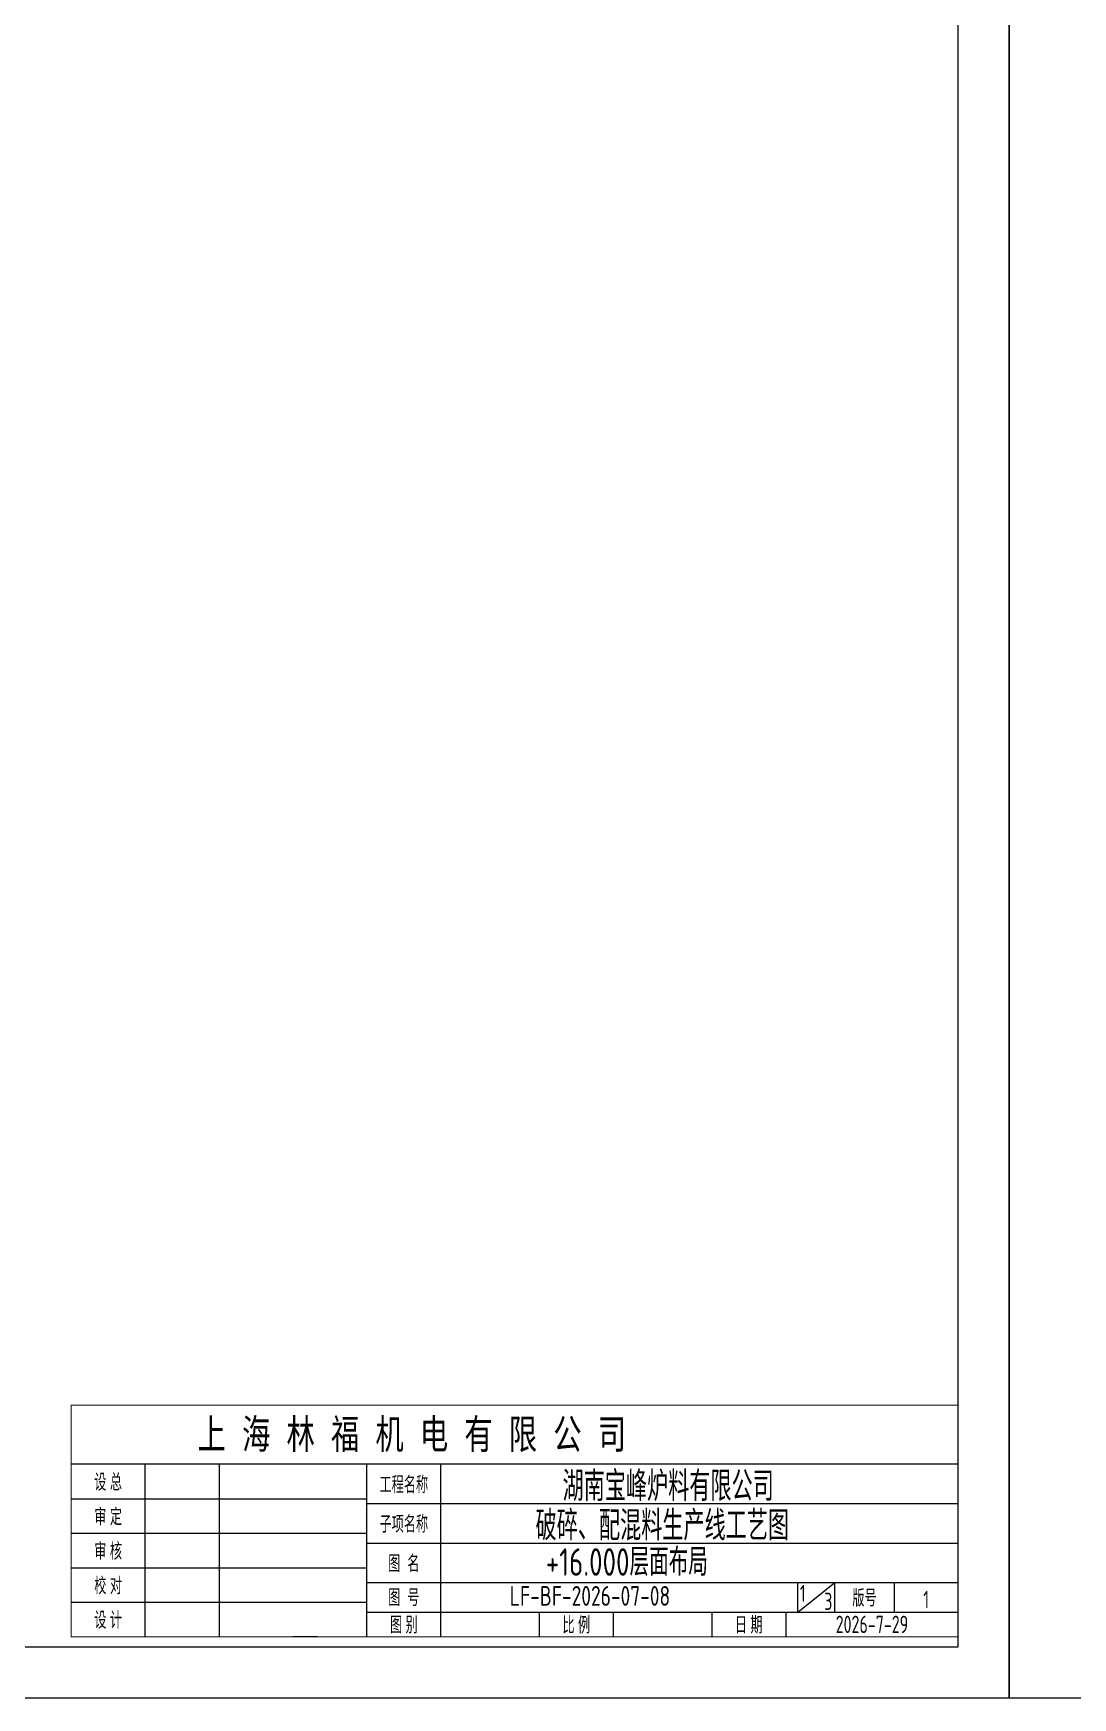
# Model space of a CAD drawing. Header units: millimetres. Extents: x 163705 to 1616509, y 81827 to 302547.
# Drawn here: x 1398657 to 1422393, y 114945 to 152950 of the extents above; entities that cross this region are included whole.
import ezdxf
from ezdxf.enums import TextEntityAlignment as Align

# ---------------------------------------------------------------- set-up
doc = ezdxf.new("R2010")
doc.units = ezdxf.units.MM
doc.header["$LTSCALE"] = 10
for name, color, linetype, lineweight in [('1-图框层', 7, 'Continuous', 0), ('1-文本', 4, 'Continuous', 0), ('1-设备轮廓', 2, 'Continuous', 18)]:
    doc.layers.add(name, color=color, linetype=linetype, lineweight=lineweight)
doc.styles.add('CGY_HZ', font='tssdeng.shx', dxfattribs={"width": 0.75, "bigfont": 'tssdchn.shx'})
doc.styles.add('GY', font='arial.ttf', dxfattribs={"width": 0.6})
doc.styles.add('gy2', font='tssdeng.shx', dxfattribs={"width": 0.7, "bigfont": 'tssdchn.shx'})
doc.styles.add('基础标注', font='arial.ttf', dxfattribs={"width": 0.7})

# ---------------------------------------------------------------- blocks, each defined once
blk = doc.blocks.new('标题栏')
at = {"layer": '1-图框层', "ltscale": 0.8}
for p, q in [((-11953, 2690), (0, 2690)), ((-11953, 1893), (0, 1893)), ((-3243, 498), (-2490, 1096)), ((-3243, 498), (-3243, 1096))]:
    blk.add_line(p, q, dxfattribs=at)
at = {"layer": '1-图框层'}
blk.add_line((-12950, 0), (-13448, 0), dxfattribs=at)
at = {"layer": '1-图框层', "ltscale": 0.8, "const_width": 20}
blk.add_lwpolyline([(0, 4682), (-17930, 4682), (-17930, 0), (0, 0)], close=True, dxfattribs=at)
at = {"layer": '1-图框层', "ltscale": 0.8}
for points in [[(0, 3486), (-17930, 3486)], [(-16436, 0), (-16436, 3486)], [(-14942, 3486), (-14942, 0)], [(-11953, 0), (-11953, 3486)], [(-10459, 0), (-10459, 3486)], [(-17930, 2789), (-11953, 2789)], [(-17930, 2092), (-11953, 2092)], [(-17930, 1395), (-11953, 1395)], [(-11953, 1096), (0, 1096)], [(-2490, 498), (-2490, 1096)], [(-1295, 1096), (-1295, 498)], [(-17930, 697), (-11953, 697)], [(-11953, 498), (0, 498)], [(-8467, 498), (-8467, 0)], [(-6973, 498), (-6973, 0)], [(-4981, 498), (-4981, 0)], [(-3486, 498), (-3486, 0)]]:
    blk.add_lwpolyline(points, dxfattribs=at)
at = {"layer": '1-文本', "style": '基础标注', "width": 0.7}
blk.add_text('上  海  林  福  机  电  有  限  公  司', height=600, dxfattribs=at).set_placement((-15376, 3796))
at = {"layer": '1-文本', "ltscale": 0.8, "style": 'CGY_HZ', "width": 0.75}
for s, height, p in [('           湖南宝峰炉料有限公司', 599.5, (-11000, 2743, 13)), ('         破碎、配混料生产线工艺图', 599.5, (-11000, 1946, 13)), ('LF-BF-2026-07-08', 400, (-9064, 624, 13))]:
    blk.add_text(s, height=height, dxfattribs=at).set_placement(p)
at = {"layer": '1-文本', "ltscale": 0.8}
for s, height, style, width, p in [('设 总', 300, 'GY', 0.6, (-17183, 3138)), ('工程名称', 300, 'GY', 0.6, (-11206, 3088)), ('审 定', 300, 'GY', 0.6, (-17183, 2440)), ('子项名称', 300, 'GY', 0.6, (-11206, 2291)), ('审 核', 300, 'GY', 0.6, (-17183, 1743)), ('图  名', 300, 'GY', 0.6, (-11206, 1494)), ('校 对', 300, 'GY', 0.6, (-17183, 1046)), ('图  号', 300, 'GY', 0.6, (-11206, 797)), ('3', 351, 'gy2', 0.7, (-2625, 716)), ('版号', 300, 'GY', 0.6, (-1893, 797)), ('1', 351, 'gy2', 0.7, (-647, 750)), ('设 计', 300, 'GY', 0.6, (-17183, 349)), ('图 别', 300, 'GY', 0.6, (-11206, 249)), ('比 例', 300, 'GY', 0.6, (-7720, 249)), ('日 期', 300, 'GY', 0.6, (-4234, 249)), ('2026-7-29', 351, 'gy2', 0.7, (-1743, 249))]:
    blk.add_text(s, height=height, dxfattribs=dict(at, style=style, width=width)).set_placement(p, align=Align.MIDDLE)

msp = doc.modelspace()

# ---------------------------------------------------------------- linework, layer by layer
at = {"layer": '1-图框层'}
for points in [[(1420939.299, 184010.246), (1323154.428, 184010.246), (1323154.428, 114944.595), (1420939.299, 114944.595)], [(1518724.169, 184010.246), (1420939.299, 184010.246), (1420939.299, 114944.595), (1518724.169, 114944.595)]]:
    msp.add_lwpolyline(points, close=True, dxfattribs=at)
msp.add_lwpolyline([(1326061.232, 182847.525), (1326061.232, 116107.316), (1419776.577, 116107.316), (1419776.577, 182847.525), (1326061.232, 182847.525)], dxfattribs=at)

# ---------------------------------------------------------------- block references
at = {"layer": '1-设备轮廓', "xscale": 1.129587331129726, "yscale": 1.129587331129726, "zscale": 1.129587331129726}
msp.add_blockref('标题栏', (1419776.577, 116338.118), dxfattribs=at)

# ---------------------------------------------------------------- texts
at = {"layer": '1-文本', "ltscale": 0.8, "style": 'CGY_HZ', "width": 0.75}
for s, height, p in [('+16.000层面布局', 628.06984, (1410360.136, 117728.997, -11.679)), ('1', 387.697, (1416159.511, 117133.924, -30.897))]:
    msp.add_text(s, height=height, dxfattribs=at).set_placement(p)

doc.saveas('drawing.dxf')
